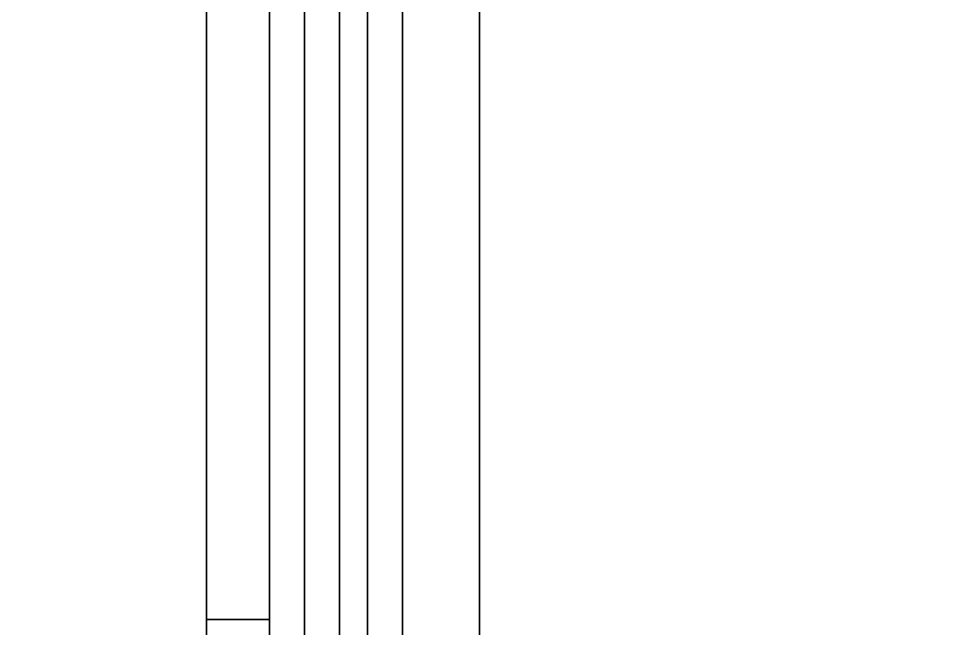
# Model space of a CAD drawing. Extents: x 0 to 3017, y -3657 to 0.
# Drawn here: x 2195.2 to 2462.5, y -1941.5 to -1767.2 of the extents above; entities that cross this region are included whole.
import ezdxf

# ---------------------------------------------------------------- set-up
doc = ezdxf.new("R2010")
doc.units = 0
for name, color, linetype in [('LAYER0', 7, 'CONTINUOUS'), ('LAYER1', 7, 'CONTINUOUS'), ('LAYER14', 7, 'CONTINUOUS'), ('LAYER18', 7, 'CONTINUOUS'), ('LAYER27', 7, 'CONTINUOUS'), ('LAYER274', 253, 'CONTINUOUS'), ('LAYER3', 7, 'CONTINUOUS'), ('LAYER312', 253, 'CONTINUOUS'), ('LAYER53', 254, 'CONTINUOUS'), ('LAYER6', 7, 'CONTINUOUS')]:
    doc.layers.add(name, color=color, linetype=linetype)

msp = doc.modelspace()

# ---------------------------------------------------------------- linework, layer by layer
at = {"layer": 'LAYER0'}
for points, invisible_edges in [([(151, -238), (2997, 0), (1089, -2692), (151, -238)], 7), ([(151, 0, 5), (1089, -2692, 5), (2997, 0, 5), (151, 0, 5)], 3), ([(1089, -2692), (2997, 0), (2997, -2692), (1089, -2692)], 1), ([(2997, 0, 5), (1089, -2692, 5), (2997, -2692, 5), (2997, 0, 5)], 1)]:
    msp.add_3dface(points, dxfattribs=dict(at, invisible_edges=invisible_edges))
at = {"layer": 'LAYER14', "invisible_edges": 1}
for points in [[(2287, -1610, 85), (2305, -1982, 85), (2305, -1610, 85), (2287, -1610, 85)], [(2305, -1982, 85), (2287, -1610, 85), (2287, -1982, 85), (2305, -1982, 85)], [(2287, -1982, 5), (2305, -1610, 5), (2305, -1982, 5), (2287, -1982, 5)], [(2305, -1610, 5), (2287, -1982, 5), (2287, -1610, 5), (2305, -1610, 5)], [(2287, -1610, 85), (2287, -1982, 5), (2287, -1982, 85), (2287, -1610, 85)], [(2287, -1982, 5), (2287, -1610, 85), (2287, -1610, 5), (2287, -1982, 5)], [(2305, -1610, 5), (2305, -1982, 85), (2305, -1982, 5), (2305, -1610, 5)], [(2305, -1982, 85), (2305, -1610, 5), (2305, -1610, 85), (2305, -1982, 85)]]:
    msp.add_3dface(points, dxfattribs=at)
at = {"layer": 'LAYER18'}
for points, invisible_edges in [([(2822.4, -2422, 905), (2327, -1610, 905), (2822.4, -1610, 905), (2822.4, -2422, 905)], 1), ([(2327, -1610, 905), (2822.4, -2422, 905), (2327, -2022, 905), (2327, -1610, 905)], 3), ([(2327, -2022, 923), (2327, -1610, 905), (2327, -2022, 905), (2327, -2022, 923)], 1), ([(2327, -1610, 905), (2327, -2022, 923), (2327, -1610, 923), (2327, -1610, 905)], 1), ([(2327, -2022, 923), (2822.4, -1610, 923), (2327, -1610, 923), (2327, -2022, 923)], 1), ([(2822.4, -1610, 923), (2327, -2022, 923), (2822.4, -2422, 923), (2822.4, -1610, 923)], 3)]:
    msp.add_3dface(points, dxfattribs=dict(at, invisible_edges=invisible_edges))
at = {"layer": 'LAYER27'}
for points, invisible_edges in [([(2822.4, -2422, 1971), (2327, -1610, 1971), (2822.4, -1610, 1971), (2822.4, -2422, 1971)], 1), ([(2327, -1610, 1971), (2822.4, -2422, 1971), (2327, -2022, 1971), (2327, -1610, 1971)], 3), ([(2327, -2022, 1989), (2327, -1610, 1971), (2327, -2022, 1971), (2327, -2022, 1989)], 1), ([(2327, -1610, 1971), (2327, -2022, 1989), (2327, -1610, 1989), (2327, -1610, 1971)], 1), ([(2327, -2022, 1989), (2822.4, -1610, 1989), (2327, -1610, 1989), (2327, -2022, 1989)], 1), ([(2822.4, -1610, 1989), (2327, -2022, 1989), (2822.4, -2422, 1989), (2822.4, -1610, 1989)], 3)]:
    msp.add_3dface(points, dxfattribs=dict(at, invisible_edges=invisible_edges))
at = {"layer": 'LAYER274', "invisible_edges": 1}
for points in [[(2277, -1971.998, 2555), (2295, -1201.998, 2555), (2295, -1971.998, 2555), (2277, -1971.998, 2555)], [(2295, -1201.998, 2555), (2277, -1971.998, 2555), (2277, -1201.998, 2555), (2295, -1201.998, 2555)], [(2277, -1201.998, 2625), (2295, -1971.998, 2625), (2295, -1201.998, 2625), (2277, -1201.998, 2625)], [(2295, -1971.998, 2625), (2277, -1201.998, 2625), (2277, -1971.998, 2625), (2295, -1971.998, 2625)], [(2277, -1971.998, 2555), (2277, -1201.998, 2625), (2277, -1201.998, 2555), (2277, -1971.998, 2555)], [(2277, -1201.998, 2625), (2277, -1971.998, 2555), (2277, -1971.998, 2625), (2277, -1201.998, 2625)], [(2295, -1971.998, 2625), (2295, -1201.998, 2555), (2295, -1201.998, 2625), (2295, -1971.998, 2625)], [(2295, -1201.998, 2555), (2295, -1971.998, 2625), (2295, -1971.998, 2555), (2295, -1201.998, 2555)]]:
    msp.add_3dface(points, dxfattribs=at)
at = {"layer": 'LAYER3', "invisible_edges": 1}
for points in [[(2267, -1962, 103), (2847, -1610, 103), (2267, -1610, 103), (2267, -1962, 103)], [(2847, -1610, 103), (2267, -1962, 103), (2847, -1962, 103), (2847, -1610, 103)], [(2267, -1610, 85), (2267, -1962, 103), (2267, -1610, 103), (2267, -1610, 85)], [(2267, -1962, 103), (2267, -1610, 85), (2267, -1962, 85), (2267, -1962, 103)], [(2847, -1962, 85), (2267, -1610, 85), (2847, -1610, 85), (2847, -1962, 85)], [(2267, -1610, 85), (2847, -1962, 85), (2267, -1962, 85), (2267, -1610, 85)]]:
    msp.add_3dface(points, dxfattribs=at)
at = {"layer": 'LAYER312', "invisible_edges": 1}
for points in [[(2249, -1592, 85), (2249, -1982, 5), (2249, -1982, 85), (2249, -1592, 85)], [(2249, -1982, 5), (2249, -1592, 85), (2249, -1592, 5), (2249, -1982, 5)], [(2267, -1592, 5), (2249, -1982, 5), (2249, -1592, 5), (2267, -1592, 5)], [(2249, -1982, 5), (2267, -1592, 5), (2267, -1982, 5), (2249, -1982, 5)], [(2267, -1982, 85), (2249, -1592, 85), (2249, -1982, 85), (2267, -1982, 85)], [(2249, -1592, 85), (2267, -1982, 85), (2267, -1592, 85), (2249, -1592, 85)], [(2267, -1592, 5), (2267, -1982, 85), (2267, -1982, 5), (2267, -1592, 5)], [(2267, -1982, 85), (2267, -1592, 5), (2267, -1592, 85), (2267, -1982, 85)]]:
    msp.add_3dface(points, dxfattribs=at)
at = {"layer": 'LAYER53', "invisible_edges": 1}
for points in [[(2267, -1939, 88), (2249, -1594, 88), (2267, -1594, 88), (2267, -1939, 88)], [(2249, -1594, 88), (2267, -1939, 88), (2249, -1939, 88), (2249, -1594, 88)], [(2249, -1939, 2552), (2267, -1594, 2552), (2249, -1594, 2552), (2249, -1939, 2552)], [(2267, -1594, 2552), (2249, -1939, 2552), (2267, -1939, 2552), (2267, -1594, 2552)], [(2249, -1594, 88), (2249, -1939, 2552), (2249, -1594, 2552), (2249, -1594, 88)], [(2249, -1939, 2552), (2249, -1594, 88), (2249, -1939, 88), (2249, -1939, 2552)], [(2267, -1939, 88), (2267, -1594, 2552), (2267, -1939, 2552), (2267, -1939, 88)], [(2267, -1594, 2552), (2267, -1939, 88), (2267, -1594, 88), (2267, -1594, 2552)], [(2249, -1939, 2552), (2267, -1939, 88), (2267, -1939, 2552), (2249, -1939, 2552)], [(2267, -1939, 88), (2249, -1939, 2552), (2249, -1939, 88), (2267, -1939, 88)]]:
    msp.add_3dface(points, dxfattribs=at)
at = {"layer": 'LAYER6', "invisible_edges": 1}
for points in [[(2267, -1962, 2554), (2847, -1610, 2554), (2267, -1610, 2554), (2267, -1962, 2554)], [(2847, -1610, 2554), (2267, -1962, 2554), (2847, -1962, 2554), (2847, -1610, 2554)], [(2267, -1610, 2536), (2267, -1962, 2554), (2267, -1610, 2554), (2267, -1610, 2536)], [(2267, -1962, 2554), (2267, -1610, 2536), (2267, -1962, 2536), (2267, -1962, 2554)], [(2847, -1962, 2536), (2267, -1610, 2536), (2847, -1610, 2536), (2847, -1962, 2536)], [(2267, -1610, 2536), (2847, -1962, 2536), (2267, -1962, 2536), (2267, -1610, 2536)]]:
    msp.add_3dface(points, dxfattribs=at)

# ---------------------------------------------------------------- meshes
at = {"layer": 'LAYER1'}
mesh = msp.add_polymesh((9, 2), dxfattribs=at)
for k, corner in enumerate([(2847, -150, 2606), (301, -150, 2606), (2847, -2542, 2606), (2847, -150, 2606), (939, -2542, 2606), (2847, -2542, 2606), (939, -3507, 2606), (939, -2542, 2606), (150, -3507, 2606), (939, -3507, 2606), (150, -388, 2606), (150, -3507, 2606), (301, -388, 2606), (150, -388, 2606), (301, -150, 2606), (301, -388, 2606), (151, 0, 2606), (151, -238, 2606)]):
    mesh.set_mesh_vertex(divmod(k, 2), corner)

doc.saveas('drawing.dxf')
